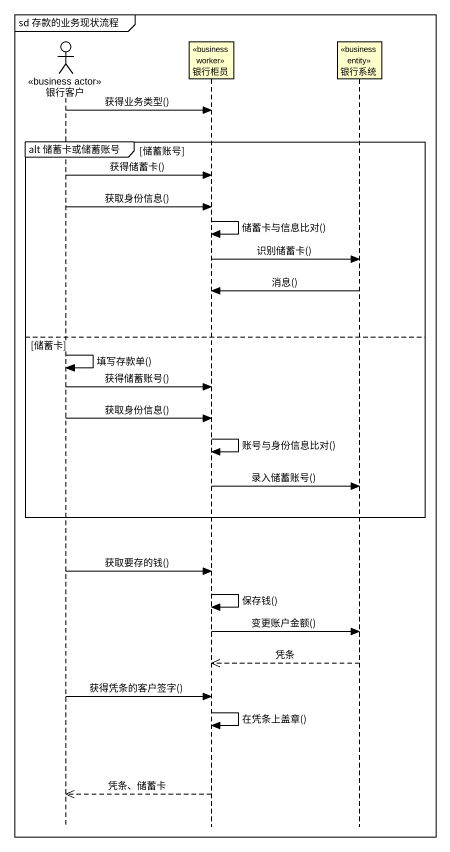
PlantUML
@startuml
mainframe sd 存款的业务现状流程
hide footbox
actor 银行客户 <<business actor>>
participant 银行柜员 <<business worker>>
participant 银行系统 <<business entity>>

银行客户 -> 银行柜员 : 获得业务类型()
group alt 储蓄卡或储蓄账号 [储蓄账号]
  银行客户 -> 银行柜员 : 获得储蓄卡()
  银行客户 -> 银行柜员 : 获取身份信息()
  银行柜员 -> 银行柜员 : 储蓄卡与信息比对()
  银行柜员 -> 银行系统 : 识别储蓄卡()
  银行系统 -> 银行柜员 : 消息()
else 储蓄卡
  银行客户 -> 银行客户 : 填写存款单()
  银行客户 -> 银行柜员 : 获得储蓄账号()
  银行客户 -> 银行柜员 : 获取身份信息()
  银行柜员 -> 银行柜员 : 账号与身份信息比对()
  银行柜员 -> 银行系统 : 录入储蓄账号()
end
银行客户 -> 银行柜员 : 获取要存的钱()
银行柜员 -> 银行柜员 : 保存钱()
银行柜员 -> 银行系统 : 变更账户金额()
银行系统 -->> 银行柜员 : 凭条
银行客户 -> 银行柜员 : 获得凭条的客户签字()
银行柜员 -> 银行柜员 : 在凭条上盖章()
银行柜员 -->> 银行客户 : 凭条、储蓄卡
@enduml
